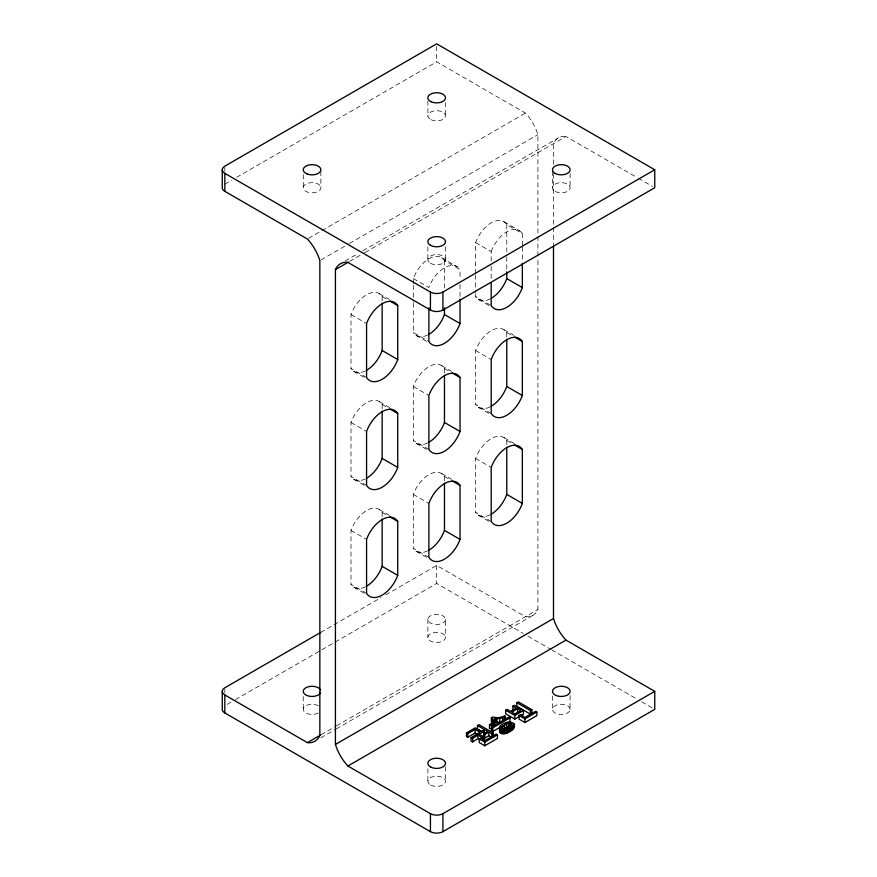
<?xml version="1.0" encoding="UTF-8"?>
<svg xmlns="http://www.w3.org/2000/svg" width="877" height="877" viewBox="0 0 877 877"><rect width="100%" height="100%" fill="white"/><g stroke="black" fill="none" stroke-linecap="round" stroke-linejoin="round"><path stroke-width="0.66" stroke-dasharray="4.38 3.29" d="M224.83 184.148L231.934 180.048M236.669 177.307L436.68 61.839L525.466 113.1A33.633 19.415 60 0 1 537.919 134.685L537.919 256.468M308.572 238.314L525.466 113.1M321.037 259.899L348.29 244.168M349.474 243.477L537.919 134.685M345.121 261.028L358.156 253.497M362.892 250.767L558.452 137.864M349.649 261.368L364.481 252.806M365.051 252.477L565.961 136.483L636.998 177.494M320.697 632.427L381.057 597.577M385.781 594.847L436.68 565.457L525.466 616.717A31.627 18.253 60 0 0 537.919 609.526L537.919 257.838M227.198 704.384L234.302 700.284M235.485 699.605L436.68 583.446L523.196 633.402M321.037 734.751L335.836 726.2M336.439 725.849L537.919 609.526M320.829 737.82L335.047 729.609M336.231 728.93L532.975 615.336M638.171 178.174L652.378 186.373M503.99 221.771L519.568 230.761M475.619 273.624L475.619 242.6A24.962 14.416 -60 0 1 491.197 222.813A24.962 14.416 -60 0 1 506.774 224.611L522.352 233.611L522.352 245.746M475.619 242.6L491.197 251.589L491.197 261.039M441.679 257.739L457.257 266.729M413.308 283.973L413.308 278.568A24.962 14.416 -60 0 1 428.886 258.792A24.962 14.416 -60 0 1 444.464 260.59L460.041 269.579L460.041 279.029M475.619 293.861L475.619 296.558L491.197 305.558M478.403 299.408L489.53 305.832M503.99 329.686L513.999 335.463M413.308 278.568L428.886 287.568A24.962 14.416 -60 0 1 444.464 267.781A24.962 14.416 -60 0 1 460.041 269.579M491.197 413.473L475.619 404.483L475.619 350.515A24.962 14.416 -60 0 1 491.197 330.739A24.962 14.416 -60 0 1 506.774 332.536L512.332 335.748M379.368 293.718L389.388 299.495M366.575 377.494L350.997 368.504L350.997 314.547A24.962 14.416 -60 0 1 366.575 294.76A24.962 14.416 -60 0 1 382.153 296.558L386.604 299.134M475.619 350.515L491.197 359.515M413.308 302.85L413.308 332.536L428.886 341.526M416.093 335.376L427.22 341.8M441.679 365.665L451.699 371.442M350.997 314.547L366.575 323.536M428.886 449.452L413.308 440.451L413.308 386.494A24.962 14.416 -60 0 1 428.886 366.707A24.962 14.416 -60 0 1 444.464 368.504L450.022 371.716M478.403 407.323L489.53 413.747M503.99 437.612L515.117 444.036M413.308 386.494L428.886 395.483M491.197 521.398L475.619 512.398L475.619 458.441A24.962 14.416 -60 0 1 491.197 438.653A24.962 14.416 -60 0 1 506.774 440.451L512.332 443.663M353.782 371.355L364.909 377.779M379.368 401.633L390.495 408.057M366.575 485.419L350.997 476.43L350.997 422.462A24.962 14.416 -60 0 1 366.575 402.686A24.962 14.416 -60 0 1 382.153 404.483L387.722 407.695M475.619 458.441L491.197 467.43M416.093 443.302L427.22 449.726M441.679 473.58L451.699 479.357M350.997 422.462L366.575 431.462M428.886 557.366L413.308 548.377L413.308 494.409A24.962 14.416 -60 0 1 428.886 474.632A24.962 14.416 -60 0 1 444.464 476.43L450.022 479.642M478.403 515.248L489.53 521.672M413.308 494.409L428.886 503.409M353.782 479.27L364.909 485.694M379.368 509.548L389.388 515.336M366.575 593.334L350.997 584.345L350.997 530.388A24.962 14.416 -60 0 1 366.575 510.6A24.962 14.416 -60 0 1 382.153 512.398L386.604 514.963M416.093 551.216L427.22 557.64M350.997 530.388L366.575 539.377M527.932 636.132L550.449 649.133M551.644 649.824L636.976 699.09M641.712 701.83L654.746 709.35M353.782 587.195L364.909 593.619M570.105 173.514L570.105 187.645M570.072 695.658L570.072 709.8A8.814 5.087 0 0 1 556.237 713.516A8.814 5.087 0 0 1 557.564 704.746A8.814 5.087 0 0 1 570.072 709.8M553.497 164.196L553.497 143.675A31.627 18.253 60 0 1 565.961 136.483M553.497 173.778L553.497 244.935M552.477 171.136L552.477 187.831M552.51 696.064L552.51 708.912M522.352 247.095L522.352 261.938M506.774 224.611L506.774 251.589M506.774 256.994L506.774 270.478M506.774 332.536L506.774 337.93M506.774 440.451L506.774 444.496M491.197 266.433L491.197 279.927M475.619 274.972L475.619 292.512M460.041 284.422L460.041 297.906M445.45 102.51L445.45 115.347M445.483 246.843L445.483 259.691M445.483 619.513A8.814 5.087 0 0 1 432.131 623.777A8.814 5.087 0 0 1 432.416 614.974A8.814 5.087 0 0 1 445.483 619.513L445.483 637.502A8.814 5.087 0 0 1 432.131 641.767A8.814 5.087 0 0 1 432.416 632.953A8.814 5.087 0 0 1 445.483 637.502M445.472 766.871L445.472 781.001M444.464 260.59L444.464 288.917M444.464 368.504L444.464 373.898M444.464 476.43L444.464 481.824M436.68 46.415L436.68 61.839M436.68 565.457L436.68 583.446M427.899 100.822L427.899 116.235M427.866 246.843L427.866 259.691M427.866 619.326L427.866 637.316M427.877 768.745L427.877 781.593M413.308 285.321L413.308 301.502M382.153 296.558L382.153 301.951M382.153 404.483L382.153 409.877M382.153 512.398L382.153 517.792M320.861 171.333L320.861 188.04A8.814 5.087 0 0 1 307.213 191.986A8.814 5.087 0 0 1 308.112 183.194A8.814 5.087 0 0 1 320.861 188.04M303.267 174.6L303.267 187.448M303.245 696.502L303.245 709.35M224.83 167.441L224.83 171.3M224.83 689.059L224.83 692.907M318.296 712.946A8.814 5.087 0 0 1 305.832 712.946A8.814 5.087 0 0 1 305.832 705.755A8.814 5.087 0 0 1 318.296 705.755M365.391 370.938A24.962 14.416 -60 0 1 350.997 368.504M427.702 334.97A24.962 14.416 -60 0 1 413.308 332.536M490.013 299.002A24.962 14.416 -60 0 1 475.619 296.558M490.013 406.917A24.962 14.416 -60 0 1 475.619 404.483M427.702 442.885A24.962 14.416 -60 0 1 413.308 440.451M365.391 478.864A24.962 14.416 -60 0 1 350.997 476.43M365.391 586.779A24.962 14.416 -60 0 1 350.997 584.345M427.702 550.811A24.962 14.416 -60 0 1 413.308 548.377M490.013 514.843A24.962 14.416 -60 0 1 475.619 512.398M491.197 251.589A24.962 14.416 -60 0 1 506.774 231.813A24.962 14.416 -60 0 1 522.352 233.611M430.443 263.286A8.814 5.087 0 0 0 445.187 261.006A8.814 5.087 0 0 0 434.389 254.768A8.814 5.087 0 0 0 430.443 263.286M555.174 191.405A8.814 5.087 0 0 0 569.842 188.972A8.814 5.087 0 0 0 558.857 182.855A8.814 5.087 0 0 0 555.174 191.405M431.013 119.689A8.814 5.087 0 0 0 445.352 116.685A8.814 5.087 0 0 0 433.666 111.017A8.814 5.087 0 0 0 431.013 119.689M430.815 785.101A8.814 5.087 0 0 0 445.308 782.328A8.814 5.087 0 0 0 433.896 776.474A8.814 5.087 0 0 0 430.815 785.101"/><path stroke-width="1.32" d="M492.545 718.712L492.545 722.308L491.35 721.464L491.35 717.868C494.771 719.436 491.767 723.733 489.487 724.895L489.487 728.491L491.504 728.677M513.823 724.128C507.926 735.88 489.202 726.836 508.583 721.881C526.682 723.415 497.412 743.849 499.561 727.669M499.561 731.265L500.175 729.861M500.844 726.792L492.775 731.44L491.482 730.694L491.504 725.082L494.211 721.826L494.628 718.921L502.685 718.044L505.382 717.09L504.966 715.983L498.3 717.879L492.775 717.046L491.35 717.868M494.738 720.181L494.211 725.422L494.211 721.826M501.523 727.351L506.544 723.58L509.921 722.933L511.795 724.018L510.688 726.003L506.851 728.217L503.431 728.853L501.523 727.351L501.567 733.325M509.921 722.933L509.921 726.529L506.544 727.176L502.653 729.423L502.653 725.816M466.454 732.942L467.748 733.687L475.115 729.423L475.115 733.029L467.748 737.283L466.454 736.537L466.454 732.942L475.279 727.855L481.287 731.506L482.975 730.42L484.29 731.089L479.291 734.235L484.312 737.129L484.312 740.736M477.932 735.09L477.932 738.686L472.659 741.887L471.092 741.218L471.092 737.623L472.659 738.291L477.932 735.09L482.898 737.952L484.312 737.129M471.092 737.623L479.938 732.35L475.115 729.423M222.254 691.361L222.254 709.35A8.814 5.087 0 0 0 224.83 712.946L430.443 831.659A8.814 5.087 0 0 0 442.907 831.659L654.746 709.35L654.746 691.361L442.907 813.67A8.814 5.087 0 0 1 430.443 813.67L347.884 766.005A33.633 19.415 60 0 1 335.431 744.43L335.431 269.579L348.465 262.048M654.746 169.754L436.68 43.85L224.83 166.159A8.814 5.087 0 0 0 224.83 173.35L430.443 292.063A8.814 5.087 0 0 0 442.907 292.063L654.746 169.754L654.746 187.744L442.907 310.052A8.814 5.087 0 0 1 430.443 310.052L347.884 262.387A31.627 18.253 60 0 0 335.431 269.579M320.697 632.427L224.83 687.765A8.814 5.087 0 0 0 224.83 694.968L224.83 712.946M224.83 694.968L307.388 742.633L320.423 735.101M335.431 744.43L553.497 618.526L553.497 246.305M347.884 766.005L565.961 640.1L654.746 691.361M485.387 733.687L477.45 729.105L477.45 725.509L478.919 724.654L493.389 733.008L493.389 736.603M516.893 702.74L518.34 701.896L531.879 709.723L531.879 713.319L530.432 714.152L516.893 706.336L516.893 702.74L530.432 710.556L531.879 709.723M512.87 706.084L514.306 705.251L523.448 710.534L523.448 714.13L514.854 719.096L505.7 713.812L505.7 710.217L507.125 709.405L510.502 711.357L516.246 708.035L512.87 706.084L512.87 709.679M514.086 714.36L520.763 710.633L517.54 708.769L511.784 712.091L515.007 713.955M510.052 717.868L508.759 717.123L491.482 727.099L492.775 727.844L510.052 717.868L510.052 721.464M505.7 710.217L514.854 715.5L523.448 710.534M483.633 733.72L484.871 734.433L488.895 732.109L491.92 733.863L491.92 737.458L488.895 735.715L484.871 738.039L483.633 737.316L483.633 733.72L487.656 731.396L477.45 725.509M519.031 715.544L520.467 714.711L525.049 717.353L535.573 711.28L536.856 712.025L536.856 715.621L524.895 722.527L519.031 719.14L519.031 715.544L524.895 718.932L536.856 712.025M479.171 738.938L480.618 738.094L484.915 740.583L496.152 734.082L497.445 734.827L497.445 738.423L484.751 745.757L479.171 742.534L479.171 738.938L484.751 742.15L497.445 734.827M491.92 733.863L493.389 733.008M494.628 718.921L494.628 722.516L501.699 721.848M489.487 724.895L491.504 725.082M506.774 271.826L506.774 278.579L522.352 287.568A24.962 14.416 -60 0 1 506.774 307.356A24.962 14.416 -60 0 1 491.197 305.558L491.197 282.624M514.558 337.031L522.352 341.526L522.352 395.483A24.962 14.416 -60 0 1 506.774 415.27A24.962 14.416 -60 0 1 491.197 413.473L491.197 359.515A24.962 14.416 -60 0 1 506.774 339.728A24.962 14.416 -60 0 1 522.352 341.526M444.464 307.805L444.464 314.547L460.041 323.536A24.962 14.416 -60 0 1 444.464 343.324A24.962 14.416 -60 0 1 428.886 341.526L428.886 307.805M222.254 169.754L222.254 187.744A8.814 5.087 0 0 0 224.83 191.339L307.388 239.004A33.633 19.415 60 0 1 319.853 260.59L319.853 735.43A31.627 18.253 60 0 1 307.388 742.633M389.947 301.052L397.73 305.558L397.73 359.515A24.962 14.416 -60 0 1 382.153 379.303A24.962 14.416 -60 0 1 366.575 377.494L366.575 323.536A24.962 14.416 -60 0 1 382.153 303.749A24.962 14.416 -60 0 1 397.73 305.558M506.774 339.278L506.774 386.494L522.352 395.483M452.247 372.999L460.041 377.505L460.041 431.462A24.962 14.416 -60 0 1 444.464 451.249A24.962 14.416 -60 0 1 428.886 449.452L428.886 395.483A24.962 14.416 -60 0 1 444.464 375.696A24.962 14.416 -60 0 1 460.041 377.505M382.153 303.299L382.153 350.515L397.73 359.515M514.558 444.946L522.352 449.452L522.352 503.409A24.962 14.416 -60 0 1 506.774 523.196A24.962 14.416 -60 0 1 491.197 521.398L491.197 467.43A24.962 14.416 -60 0 1 506.774 447.643A24.962 14.416 -60 0 1 522.352 449.452M444.464 375.246L444.464 422.462L460.041 431.462M389.947 408.978L397.73 413.473L397.73 467.43A24.962 14.416 -60 0 1 382.153 487.217A24.962 14.416 -60 0 1 366.575 485.419L366.575 431.462A24.962 14.416 -60 0 1 382.153 411.675A24.962 14.416 -60 0 1 397.73 413.473M506.774 447.193L506.774 494.409L522.352 503.409M452.247 480.925L460.041 485.419L460.041 539.377A24.962 14.416 -60 0 1 444.464 559.164A24.962 14.416 -60 0 1 428.886 557.366L428.886 503.409A24.962 14.416 -60 0 1 444.464 483.622A24.962 14.416 -60 0 1 460.041 485.419M382.153 411.225L382.153 458.441L397.73 467.43M444.464 483.172L444.464 530.388L460.041 539.377M389.947 516.893L397.73 521.387L397.73 575.356A24.962 14.416 -60 0 1 382.153 595.132A24.962 14.416 -60 0 1 366.575 593.334L366.575 539.377A24.962 14.416 -60 0 1 382.153 519.59A24.962 14.416 -60 0 1 397.73 521.387M382.153 519.14L382.153 566.356L397.73 575.356M475.115 733.029L478.009 734.773M513.308 726.54L513.823 727.724M494.628 722.516L494.738 723.777M530.432 710.556L530.432 714.152M524.895 718.932L524.895 722.527M522.352 263.286L522.352 287.568M517.54 708.769L517.54 712.365M514.854 715.5L514.854 719.096M513.703 723.503L513.659 728.403M513.209 725.531L513.209 729.127M512.475 726.288L512.475 729.894M511.565 723.646L511.565 726.035M511.455 727.077L511.455 730.673M511.138 723.306L511.138 726.901M510.578 723.065L510.578 726.66M510.151 727.899L510.151 731.495M509.197 722.922L509.197 726.518M508.726 728.655L508.726 732.251M508.386 723.021L508.386 726.616M507.366 729.247L507.366 732.843M506.544 723.58L506.544 727.176M506.051 729.664L506.051 733.26M505.382 717.09L505.382 719.491M504.966 715.983L504.966 719.578M504.79 729.927L504.79 733.523M504.461 724.61L504.461 728.206M503.617 730.015L503.617 733.611M502.685 718.044L502.685 721.639M502.543 729.949L502.543 733.545M501.699 726.88L501.699 729.28M500.701 729.335L500.701 732.931M500.175 726.266L500.043 732.438M499.726 718.68L499.726 722.286M499.726 726.989L499.66 731.889M496.908 718.987L496.908 722.582M495.702 718.997L495.702 722.593M493.115 723.547L493.115 727.143M492.94 720.116L492.94 722.505M492.863 719.337L492.863 721.727M492.775 727.844L492.775 731.44M492.348 722.034L492.348 724.435M491.975 718.23L491.975 721.826M488.895 732.109L488.895 735.715M484.871 734.433L484.871 738.039M484.751 742.15L484.751 745.757M484.29 731.089L484.29 734.696M482.898 737.952L482.898 740.352M472.659 738.291L472.659 741.887M467.748 733.687L467.748 737.283M460.041 299.254L460.041 323.536M442.907 292.063L442.907 310.052M442.907 813.67L442.907 831.659M430.443 292.063L430.443 310.052M430.443 813.67L430.443 831.659M224.83 173.35L224.83 191.339M565.961 640.1A33.633 19.415 60 0 1 553.497 618.526M320.576 692.687A8.814 5.087 0 0 1 307.005 695.538A8.814 5.087 0 0 1 307.005 687.195A8.814 5.087 0 0 1 320.576 690.046M382.153 350.515A24.962 14.416 -60 0 1 366.575 370.302M444.464 314.547A24.962 14.416 -60 0 1 428.886 334.334M506.774 278.579A24.962 14.416 -60 0 1 491.197 298.355M506.774 386.494A24.962 14.416 -60 0 1 491.197 406.281M444.464 422.462A24.962 14.416 -60 0 1 428.886 442.249M382.153 458.441A24.962 14.416 -60 0 1 366.575 478.228M382.153 566.356A24.962 14.416 -60 0 1 366.575 586.143M444.464 530.388A24.962 14.416 -60 0 1 428.886 550.175M506.774 494.409A24.962 14.416 -60 0 1 491.197 514.196M431.013 101.71A8.814 5.087 0 0 0 445.352 98.695A8.814 5.087 0 0 0 433.666 93.028A8.814 5.087 0 0 0 431.013 101.71M430.443 245.297A8.814 5.087 0 0 0 445.187 243.017A8.814 5.087 0 0 0 434.389 236.79A8.814 5.087 0 0 0 430.443 245.297M555.174 173.416A8.814 5.087 0 0 0 569.842 170.982A8.814 5.087 0 0 0 558.857 164.865A8.814 5.087 0 0 0 555.174 173.416M307.213 174.008A8.814 5.087 0 0 0 320.861 170.05A8.814 5.087 0 0 0 308.112 165.205A8.814 5.087 0 0 0 307.213 174.008M430.815 767.112A8.814 5.087 0 0 0 445.308 764.338A8.814 5.087 0 0 0 433.896 758.484A8.814 5.087 0 0 0 430.815 767.112M556.237 695.538A8.814 5.087 0 0 0 570.072 691.81A8.814 5.087 0 0 0 557.564 686.757A8.814 5.087 0 0 0 556.237 695.538"/></g></svg>
